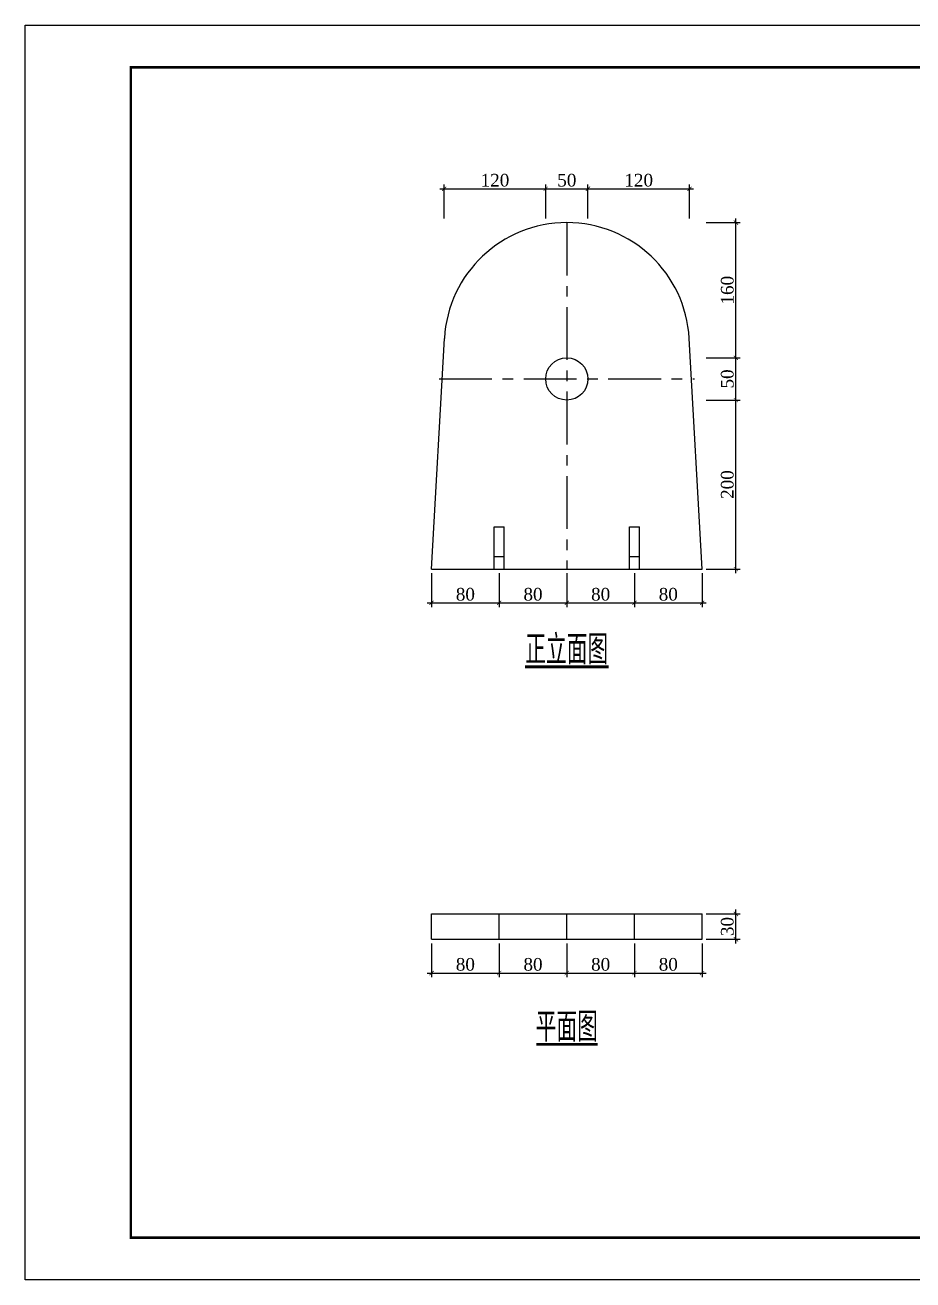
# Model space of a CAD drawing. Extents: x 0 to 221944, y -54034 to 30066.
# Drawn here: x 0 to 21000, y 366 to 30066 of the extents above; entities that cross this region are included whole.
import ezdxf
from ezdxf.enums import TextEntityAlignment as Align

# ---------------------------------------------------------------- set-up
doc = ezdxf.new("R2010")
doc.units = 0
doc.header["$LTSCALE"] = 1000
doc.linetypes.add('CENTER', pattern=[2, 1.25, -0.25, 0.25, -0.25])
doc.layers.get('0').update_dxf_attribs({"linetype": 'CONTINUOUS'})
doc.layers.get('Defpoints').update_dxf_attribs({"linetype": 'CONTINUOUS'})
for name, color, linetype, lineweight in [('1粗实线', 1, 'CONTINUOUS', 30), ('6文本', 7, 'CONTINUOUS', 15), ('HFZT', 5, 'CONTINUOUS', 15)]:
    doc.layers.add(name, color=color, linetype=linetype, lineweight=lineweight)
doc.layers.add('M_Dim', color=3, linetype='CONTINUOUS')
doc.styles.add('dd', font='times.ttf')
doc.styles.add('TSSD_NORM', font='tssdeng.shx', dxfattribs={"width": 0.7, "bigfont": 'hztxt.shx'})
doc.dimstyles.get("Standard").update_dxf_attribs({"dimtxt": 0.18, "dimasz": 0.18, "dimexe": 0.18, "dimexo": 0.0625, "dimgap": 0.09, "dimtad": 0, "dimtih": 1, "dimtoh": 1, "dimdec": 4, "dimzin": 0, "dimdsep": 46, "dimtxsty": 'Standard', "dimcen": 0.09, "dimadec": 0, "dimazin": 0, "dimtfac": 1, "dimtdec": 4, "dimtofl": 0, "dimtmove": 0, "dimatfit": 3, "dimfxl": 1, "dimtolj": 1, "dimtzin": 0, "dimarcsym": 0})

# ---------------------------------------------------------------- blocks, each defined once
blk = doc.blocks.new('_ArchTick')
at = {"color": 0, "linetype": 'ByBlock', "const_width": 0.15}
blk.add_lwpolyline([(-0.5, -0.5), (0.5, 0.5)], dxfattribs=at)
blk = doc.blocks.new('*D0')
at = {"color": 0, "lineweight": -2, "transparency": 16777216}
for p, q in [((9614, 17091), (9614, 16291)), ((11214, 17091), (11214, 16291)), ((9514, 16391), (11314, 16391))]:
    blk.add_line(p, q, dxfattribs=at)
at = {"layer": 'Defpoints', "color": 0, "transparency": 16777216}
for p in [(9614, 17191), (11214, 17191), (11214, 16391)]:
    blk.add_point(p, dxfattribs=at)
at = {"color": 0, "lineweight": -2, "transparency": 16777216, "xscale": 100, "yscale": 100, "zscale": 100, "rotation": 180}
blk.add_blockref('_ArchTick', (9614, 16391), dxfattribs=at)
at = {"color": 0, "lineweight": -2, "transparency": 16777216, "xscale": 100, "yscale": 100, "zscale": 100}
blk.add_blockref('_ArchTick', (11214, 16391), dxfattribs=at)
at = {"color": 0, "transparency": 16777216, "insert": (10414, 16593), "char_height": 300, "attachment_point": 5, "style": 'dd'}
blk.add_mtext('\\A1;80', dxfattribs=at)
blk = doc.blocks.new('*D1')
at = {"color": 0, "lineweight": -2, "transparency": 16777216}
for p, q in [((11214, 17091), (11214, 16291)), ((12814, 17091), (12814, 16291)), ((11114, 16391), (12914, 16391))]:
    blk.add_line(p, q, dxfattribs=at)
at = {"layer": 'Defpoints', "color": 0, "transparency": 16777216}
for p in [(11214, 17191), (12814, 17191), (12814, 16391)]:
    blk.add_point(p, dxfattribs=at)
at = {"color": 0, "lineweight": -2, "transparency": 16777216, "xscale": 100, "yscale": 100, "zscale": 100, "rotation": 180}
blk.add_blockref('_ArchTick', (11214, 16391), dxfattribs=at)
at = {"color": 0, "lineweight": -2, "transparency": 16777216, "xscale": 100, "yscale": 100, "zscale": 100}
blk.add_blockref('_ArchTick', (12814, 16391), dxfattribs=at)
at = {"color": 0, "transparency": 16777216, "insert": (12014, 16593), "char_height": 300, "attachment_point": 5, "style": 'dd'}
blk.add_mtext('\\A1;80', dxfattribs=at)
blk = doc.blocks.new('*D2')
at = {"color": 0, "lineweight": -2, "transparency": 16777216}
for p, q in [((12814, 17091), (12814, 16291)), ((14414, 17091), (14414, 16291)), ((12714, 16391), (14514, 16391))]:
    blk.add_line(p, q, dxfattribs=at)
at = {"layer": 'Defpoints', "color": 0, "transparency": 16777216}
for p in [(12814, 17191), (14414, 17191), (14414, 16391)]:
    blk.add_point(p, dxfattribs=at)
at = {"color": 0, "lineweight": -2, "transparency": 16777216, "xscale": 100, "yscale": 100, "zscale": 100, "rotation": 180}
blk.add_blockref('_ArchTick', (12814, 16391), dxfattribs=at)
at = {"color": 0, "lineweight": -2, "transparency": 16777216, "xscale": 100, "yscale": 100, "zscale": 100}
blk.add_blockref('_ArchTick', (14414, 16391), dxfattribs=at)
at = {"color": 0, "transparency": 16777216, "insert": (13614, 16593), "char_height": 300, "attachment_point": 5, "style": 'dd'}
blk.add_mtext('\\A1;80', dxfattribs=at)
blk = doc.blocks.new('*D3')
at = {"color": 0, "lineweight": -2, "transparency": 16777216}
for p, q in [((14414, 17091), (14414, 16291)), ((16014, 17091), (16014, 16291)), ((14314, 16391), (16114, 16391))]:
    blk.add_line(p, q, dxfattribs=at)
at = {"layer": 'Defpoints', "color": 0, "transparency": 16777216}
for p in [(14414, 17191), (16014, 17191), (16014, 16391)]:
    blk.add_point(p, dxfattribs=at)
at = {"color": 0, "lineweight": -2, "transparency": 16777216, "xscale": 100, "yscale": 100, "zscale": 100, "rotation": 180}
blk.add_blockref('_ArchTick', (14414, 16391), dxfattribs=at)
at = {"color": 0, "lineweight": -2, "transparency": 16777216, "xscale": 100, "yscale": 100, "zscale": 100}
blk.add_blockref('_ArchTick', (16014, 16391), dxfattribs=at)
at = {"color": 0, "transparency": 16777216, "insert": (15214, 16593), "char_height": 300, "attachment_point": 5, "style": 'dd'}
blk.add_mtext('\\A1;80', dxfattribs=at)
blk = doc.blocks.new('*D4')
at = {"color": 0, "lineweight": -2, "transparency": 16777216}
for p, q in [((16114, 21191), (16914, 21191)), ((16814, 17091), (16814, 21291)), ((16114, 17191), (16914, 17191))]:
    blk.add_line(p, q, dxfattribs=at)
at = {"layer": 'Defpoints', "color": 0, "transparency": 16777216}
for p in [(16014, 21191), (16814, 21191), (16014, 17191)]:
    blk.add_point(p, dxfattribs=at)
at = {"color": 0, "lineweight": -2, "transparency": 16777216, "xscale": 100, "yscale": 100, "zscale": 100}
for p, rotation in [((16814, 21191), 90), ((16814, 17191), 270)]:
    blk.add_blockref('_ArchTick', p, dxfattribs=dict(at, rotation=rotation))
at = {"color": 0, "transparency": 16777216, "insert": (16611, 19191), "char_height": 300, "attachment_point": 5, "rotation": 90, "style": 'dd'}
blk.add_mtext('\\A1;200', dxfattribs=at)
blk = doc.blocks.new('*D5')
at = {"color": 0, "lineweight": -2, "transparency": 16777216}
for p, q in [((16814, 21091), (16814, 22291)), ((16114, 22191), (16914, 22191)), ((16114, 21191), (16914, 21191))]:
    blk.add_line(p, q, dxfattribs=at)
at = {"layer": 'Defpoints', "color": 0, "transparency": 16777216}
for p in [(16014, 22191), (16814, 22191), (16014, 21191)]:
    blk.add_point(p, dxfattribs=at)
at = {"color": 0, "lineweight": -2, "transparency": 16777216, "xscale": 100, "yscale": 100, "zscale": 100}
for p, rotation in [((16814, 22191), 90), ((16814, 21191), 270)]:
    blk.add_blockref('_ArchTick', p, dxfattribs=dict(at, rotation=rotation))
at = {"color": 0, "transparency": 16777216, "insert": (16611, 21691), "char_height": 300, "attachment_point": 5, "rotation": 90, "style": 'dd'}
blk.add_mtext('\\A1;50', dxfattribs=at)
blk = doc.blocks.new('*D6')
at = {"color": 0, "lineweight": -2, "transparency": 16777216}
for p, q in [((16114, 25391), (16914, 25391)), ((16814, 22091), (16814, 25491)), ((16114, 22191), (16914, 22191))]:
    blk.add_line(p, q, dxfattribs=at)
at = {"layer": 'Defpoints', "color": 0, "transparency": 16777216}
for p in [(16014, 25391), (16814, 25391), (16014, 22191)]:
    blk.add_point(p, dxfattribs=at)
at = {"color": 0, "lineweight": -2, "transparency": 16777216, "xscale": 100, "yscale": 100, "zscale": 100}
for p, rotation in [((16814, 25391), 90), ((16814, 22191), 270)]:
    blk.add_blockref('_ArchTick', p, dxfattribs=dict(at, rotation=rotation))
at = {"color": 0, "transparency": 16777216, "insert": (16611, 23791), "char_height": 300, "attachment_point": 5, "rotation": 90, "style": 'dd'}
blk.add_mtext('\\A1;160', dxfattribs=at)
blk = doc.blocks.new('*D7')
at = {"color": 0, "lineweight": -2, "transparency": 16777216}
for p, q in [((9814, 26191), (12414, 26191)), ((9914, 25491), (9914, 26291)), ((12314, 25491), (12314, 26291))]:
    blk.add_line(p, q, dxfattribs=at)
at = {"layer": 'Defpoints', "color": 0, "transparency": 16777216}
for p in [(12314, 26191), (9914, 25391), (12314, 25391)]:
    blk.add_point(p, dxfattribs=at)
at = {"color": 0, "lineweight": -2, "transparency": 16777216, "xscale": 100, "yscale": 100, "zscale": 100, "rotation": 180}
blk.add_blockref('_ArchTick', (9914, 26191), dxfattribs=at)
at = {"color": 0, "lineweight": -2, "transparency": 16777216, "xscale": 100, "yscale": 100, "zscale": 100}
blk.add_blockref('_ArchTick', (12314, 26191), dxfattribs=at)
at = {"color": 0, "transparency": 16777216, "insert": (11114, 26393), "char_height": 300, "attachment_point": 5, "style": 'dd'}
blk.add_mtext('\\A1;120', dxfattribs=at)
blk = doc.blocks.new('*D8')
at = {"color": 0, "lineweight": -2, "transparency": 16777216}
for p, q in [((12214, 26191), (13414, 26191)), ((12314, 25491), (12314, 26291)), ((13314, 25491), (13314, 26291))]:
    blk.add_line(p, q, dxfattribs=at)
at = {"layer": 'Defpoints', "color": 0, "transparency": 16777216}
for p in [(13314, 26191), (12314, 25391), (13314, 25391)]:
    blk.add_point(p, dxfattribs=at)
at = {"color": 0, "lineweight": -2, "transparency": 16777216, "xscale": 100, "yscale": 100, "zscale": 100, "rotation": 180}
blk.add_blockref('_ArchTick', (12314, 26191), dxfattribs=at)
at = {"color": 0, "lineweight": -2, "transparency": 16777216, "xscale": 100, "yscale": 100, "zscale": 100}
blk.add_blockref('_ArchTick', (13314, 26191), dxfattribs=at)
at = {"color": 0, "transparency": 16777216, "insert": (12814, 26393), "char_height": 300, "attachment_point": 5, "style": 'dd'}
blk.add_mtext('\\A1;50', dxfattribs=at)
blk = doc.blocks.new('*D9')
at = {"color": 0, "lineweight": -2, "transparency": 16777216}
for p, q in [((13214, 26191), (15814, 26191)), ((13314, 25491), (13314, 26291)), ((15714, 25491), (15714, 26291))]:
    blk.add_line(p, q, dxfattribs=at)
at = {"layer": 'Defpoints', "color": 0, "transparency": 16777216}
for p in [(15714, 26191), (13314, 25391), (15714, 25391)]:
    blk.add_point(p, dxfattribs=at)
at = {"color": 0, "lineweight": -2, "transparency": 16777216, "xscale": 100, "yscale": 100, "zscale": 100, "rotation": 180}
blk.add_blockref('_ArchTick', (13314, 26191), dxfattribs=at)
at = {"color": 0, "lineweight": -2, "transparency": 16777216, "xscale": 100, "yscale": 100, "zscale": 100}
blk.add_blockref('_ArchTick', (15714, 26191), dxfattribs=at)
at = {"color": 0, "transparency": 16777216, "insert": (14514, 26393), "char_height": 300, "attachment_point": 5, "style": 'dd'}
blk.add_mtext('\\A1;120', dxfattribs=at)
blk = doc.blocks.new('*D15')
at = {"color": 0, "lineweight": -2, "transparency": 16777216}
for p, q in [((9614, 8330), (9614, 7530)), ((11214, 8330), (11214, 7530)), ((9514, 7630), (11314, 7630))]:
    blk.add_line(p, q, dxfattribs=at)
at = {"layer": 'Defpoints', "color": 0, "transparency": 16777216}
for p in [(9614, 8430), (11214, 8430), (11214, 7630)]:
    blk.add_point(p, dxfattribs=at)
at = {"color": 0, "lineweight": -2, "transparency": 16777216, "xscale": 100, "yscale": 100, "zscale": 100, "rotation": 180}
blk.add_blockref('_ArchTick', (9614, 7630), dxfattribs=at)
at = {"color": 0, "lineweight": -2, "transparency": 16777216, "xscale": 100, "yscale": 100, "zscale": 100}
blk.add_blockref('_ArchTick', (11214, 7630), dxfattribs=at)
at = {"color": 0, "transparency": 16777216, "insert": (10414, 7833), "char_height": 300, "attachment_point": 5, "style": 'dd'}
blk.add_mtext('\\A1;80', dxfattribs=at)
blk = doc.blocks.new('*D16')
at = {"color": 0, "lineweight": -2, "transparency": 16777216}
for p, q in [((11214, 8330), (11214, 7530)), ((12814, 8330), (12814, 7530)), ((11114, 7630), (12914, 7630))]:
    blk.add_line(p, q, dxfattribs=at)
at = {"layer": 'Defpoints', "color": 0, "transparency": 16777216}
for p in [(11214, 8430), (12814, 8430), (12814, 7630)]:
    blk.add_point(p, dxfattribs=at)
at = {"color": 0, "lineweight": -2, "transparency": 16777216, "xscale": 100, "yscale": 100, "zscale": 100, "rotation": 180}
blk.add_blockref('_ArchTick', (11214, 7630), dxfattribs=at)
at = {"color": 0, "lineweight": -2, "transparency": 16777216, "xscale": 100, "yscale": 100, "zscale": 100}
blk.add_blockref('_ArchTick', (12814, 7630), dxfattribs=at)
at = {"color": 0, "transparency": 16777216, "insert": (12014, 7833), "char_height": 300, "attachment_point": 5, "style": 'dd'}
blk.add_mtext('\\A1;80', dxfattribs=at)
blk = doc.blocks.new('*D17')
at = {"color": 0, "lineweight": -2, "transparency": 16777216}
for p, q in [((12814, 8330), (12814, 7530)), ((14414, 8330), (14414, 7530)), ((12714, 7630), (14514, 7630))]:
    blk.add_line(p, q, dxfattribs=at)
at = {"layer": 'Defpoints', "color": 0, "transparency": 16777216}
for p in [(12814, 8430), (14414, 8430), (14414, 7630)]:
    blk.add_point(p, dxfattribs=at)
at = {"color": 0, "lineweight": -2, "transparency": 16777216, "xscale": 100, "yscale": 100, "zscale": 100, "rotation": 180}
blk.add_blockref('_ArchTick', (12814, 7630), dxfattribs=at)
at = {"color": 0, "lineweight": -2, "transparency": 16777216, "xscale": 100, "yscale": 100, "zscale": 100}
blk.add_blockref('_ArchTick', (14414, 7630), dxfattribs=at)
at = {"color": 0, "transparency": 16777216, "insert": (13614, 7833), "char_height": 300, "attachment_point": 5, "style": 'dd'}
blk.add_mtext('\\A1;80', dxfattribs=at)
blk = doc.blocks.new('*D18')
at = {"color": 0, "lineweight": -2, "transparency": 16777216}
for p, q in [((14414, 8330), (14414, 7530)), ((16014, 8330), (16014, 7530)), ((14314, 7630), (16114, 7630))]:
    blk.add_line(p, q, dxfattribs=at)
at = {"layer": 'Defpoints', "color": 0, "transparency": 16777216}
for p in [(14414, 8430), (16014, 8430), (16014, 7630)]:
    blk.add_point(p, dxfattribs=at)
at = {"color": 0, "lineweight": -2, "transparency": 16777216, "xscale": 100, "yscale": 100, "zscale": 100, "rotation": 180}
blk.add_blockref('_ArchTick', (14414, 7630), dxfattribs=at)
at = {"color": 0, "lineweight": -2, "transparency": 16777216, "xscale": 100, "yscale": 100, "zscale": 100}
blk.add_blockref('_ArchTick', (16014, 7630), dxfattribs=at)
at = {"color": 0, "transparency": 16777216, "insert": (15214, 7833), "char_height": 300, "attachment_point": 5, "style": 'dd'}
blk.add_mtext('\\A1;80', dxfattribs=at)
blk = doc.blocks.new('*D19')
at = {"color": 0, "lineweight": -2, "transparency": 16777216}
for p, q in [((16114, 9030), (16914, 9030)), ((16814, 8330), (16814, 9130)), ((16114, 8430), (16914, 8430))]:
    blk.add_line(p, q, dxfattribs=at)
at = {"layer": 'Defpoints', "color": 0, "transparency": 16777216}
for p in [(16014, 9030), (16814, 9030), (16014, 8430)]:
    blk.add_point(p, dxfattribs=at)
at = {"color": 0, "lineweight": -2, "transparency": 16777216, "xscale": 100, "yscale": 100, "zscale": 100}
for p, rotation in [((16814, 9030), 90), ((16814, 8430), 270)]:
    blk.add_blockref('_ArchTick', p, dxfattribs=dict(at, rotation=rotation))
at = {"color": 0, "transparency": 16777216, "insert": (16611, 8730), "char_height": 300, "attachment_point": 5, "rotation": 90, "style": 'dd'}
blk.add_mtext('\\A1;30', dxfattribs=at)
blk = doc.blocks.new('施工设计图框')
at = {"color": 7, "linetype": 'Continuous'}
blk.add_lwpolyline([(-395.5, -13.5), (-395.5, 283.5), (24.5, 283.5), (24.5, -13.5), (-395.5, -13.5)], dxfattribs=at)
at = {"layer": '1粗实线', "color": 7, "linetype": 'Continuous', "const_width": 0.6}
blk.add_lwpolyline([(-370.5, -3.5), (-370.5, 273.5), (14.5, 273.5), (14.5, -3.5), (-370.5, -3.5)], dxfattribs=at)
at = {"layer": 'HFZT', "color": 2, "style": 'TSSD_NORM', "width": 0.7}
for tag, height, p in [('比例尺', 2.5, (7.25, 17.5)), ('图号', 2.5, (-20.49, 3.5)), ('日期', 2.5, (7.25, 3.5)), ('图名', 4, (-76.24, 0.75))]:
    blk.add_attdef(tag, text='', height=height, dxfattribs=at).set_placement(p, align=Align.MIDDLE)

msp = doc.modelspace()

# ---------------------------------------------------------------- linework, layer by layer
at = {"linetype": 'CENTER'}
for p, q in [((12813.62757, 25390.54061), (12813.62757, 17190.54061)), ((9793.62757, 21690.54061), (15833.62757, 21690.54061)), ((11213.62757, 8430.27531), (11213.62757, 9030.27531)), ((12813.62757, 8430.27531), (12813.62757, 9030.27531)), ((14413.62757, 8430.27531), (14413.62757, 9030.27531))]:
    msp.add_line(p, q, dxfattribs=at)
for p, q in [((9613.62757, 17190.54061), (9918.12442, 22651.97647)), ((16013.62757, 17190.54061), (15709.13071, 22651.97647)), ((11093.62757, 17190.54061), (11093.62757, 18190.54061)), ((11093.62757, 18190.54061), (11333.62757, 18190.54061)), ((11333.62757, 17190.54061), (11333.62757, 18190.54061)), ((14293.62757, 17190.54061), (14293.62757, 18190.54061)), ((14293.62757, 18190.54061), (14533.62757, 18190.54061)), ((14533.62757, 17190.54061), (14533.62757, 18190.54061)), ((11093.62757, 17490.54061), (11333.62757, 17490.54061)), ((14293.62757, 17490.54061), (14533.62757, 17490.54061)), ((9613.62757, 17190.54061), (16013.62757, 17190.54061)), ((9613.62757, 9030.27531), (16013.62757, 9030.27531)), ((9613.62757, 8430.27531), (9613.62757, 9030.27531)), ((16013.62757, 8430.27531), (16013.62757, 9030.27531)), ((9613.62757, 8430.27531), (16013.62757, 8430.27531))]:
    msp.add_line(p, q)
msp.add_circle((12813.62757, 21690.54061), 500)
msp.add_arc((12813.62757, 22490.54061), 2900, 3.191164621, 176.808835379)
at = {"layer": 'M_Dim', "const_width": 70}
for points in [[(11826.09513, 14874.04136), (13801.16001, 14874.04136)], [(12096.18083, 5941.44209), (13545.60627, 5941.44209)]]:
    msp.add_lwpolyline(points, dxfattribs=at)

# ---------------------------------------------------------------- block references
at = {"xscale": 100, "yscale": 100, "zscale": 100}
msp.add_blockref('施工设计图框', (39550.43058, 1716.12281), dxfattribs=at)

# ---------------------------------------------------------------- texts
at = {"layer": '6文本', "style": 'TSSD_NORM', "width": 0.7}
for s, p in [('正立面图', (11832.00064, 14933.75264)), ('平面图', (12078.57989, 6001.15337))]:
    msp.add_text(s, height=700, dxfattribs=at).set_placement(p)

# ---------------------------------------------------------------- dimensions: what is measured, and where the dimension line sits
for p1, p2, distance, text, override, picture, middle in [((9913.62757, 25390.54061), (12313.62757, 25390.54061), 800, '120', {"dimtxt": 300, "dimasz": 100, "dimexe": 100, "dimexo": 100, "dimgap": 50, "dimtad": 1, "dimjust": 0, "dimtih": 1, "dimtxsty": 'dd', "dimblk1": 'ArchTick', "dimblk2": 'ArchTick', "dimsah": 1, "dimdle": 100}, '*D7', (11113.62757, 26393.13614)), ((12313.62757, 25390.54061), (13313.62757, 25390.54061), 800, '50', {"dimtxt": 300, "dimasz": 100, "dimexe": 100, "dimexo": 100, "dimgap": 50, "dimtad": 1, "dimjust": 0, "dimtih": 1, "dimtxsty": 'dd', "dimblk1": 'ArchTick', "dimblk2": 'ArchTick', "dimsah": 1, "dimdle": 100}, '*D8', (12813.62757, 26393.13614)), ((13313.62757, 25390.54061), (15713.62757, 25390.54061), 800, '120', {"dimtxt": 300, "dimasz": 100, "dimexe": 100, "dimexo": 100, "dimgap": 50, "dimtad": 1, "dimjust": 0, "dimtih": 1, "dimtxsty": 'dd', "dimblk1": 'ArchTick', "dimblk2": 'ArchTick', "dimsah": 1, "dimdle": 100}, '*D9', (14513.62757, 26393.13614)), ((16013.62757, 22190.54061), (16013.62757, 25390.54061), -800, '160', {"dimtxt": 300, "dimasz": 100, "dimexe": 100, "dimexo": 100, "dimgap": 50, "dimtad": 1, "dimjust": 0, "dimtih": 0, "dimtxsty": 'dd', "dimblk1": 'ArchTick', "dimblk2": 'ArchTick', "dimsah": 1, "dimdle": 100}, '*D6', (16611.03204, 23790.54061)), ((16013.62757, 21190.54061), (16013.62757, 22190.54061), -800, '50', {"dimtxt": 300, "dimasz": 100, "dimexe": 100, "dimexo": 100, "dimgap": 50, "dimtad": 1, "dimjust": 0, "dimtih": 0, "dimtxsty": 'dd', "dimblk1": 'ArchTick', "dimblk2": 'ArchTick', "dimsah": 1, "dimdle": 100}, '*D5', (16611.03204, 21690.54061)), ((16013.62757, 17190.54061), (16013.62757, 21190.54061), -800, '200', {"dimtxt": 300, "dimasz": 100, "dimexe": 100, "dimexo": 100, "dimgap": 50, "dimtad": 1, "dimjust": 0, "dimtih": 0, "dimtxsty": 'dd', "dimblk1": 'ArchTick', "dimblk2": 'ArchTick', "dimsah": 1, "dimdle": 100}, '*D4', (16611.03204, 19190.54061)), ((9613.62757, 17190.54061), (11213.62757, 17190.54061), -800, '80', {"dimtxt": 300, "dimasz": 100, "dimexe": 100, "dimexo": 100, "dimgap": 50, "dimtad": 1, "dimjust": 0, "dimtih": 0, "dimtxsty": 'dd', "dimblk1": 'ArchTick', "dimblk2": 'ArchTick', "dimsah": 1, "dimdle": 100}, '*D0', (10413.62757, 16593.13614)), ((11213.62757, 17190.54061), (12813.62757, 17190.54061), -800, '80', {"dimtxt": 300, "dimasz": 100, "dimexe": 100, "dimexo": 100, "dimgap": 50, "dimtad": 1, "dimjust": 0, "dimtih": 0, "dimtxsty": 'dd', "dimblk1": 'ArchTick', "dimblk2": 'ArchTick', "dimsah": 1, "dimdle": 100}, '*D1', (12013.62757, 16593.13614)), ((12813.62757, 17190.54061), (14413.62757, 17190.54061), -800, '80', {"dimtxt": 300, "dimasz": 100, "dimexe": 100, "dimexo": 100, "dimgap": 50, "dimtad": 1, "dimjust": 0, "dimtih": 0, "dimtxsty": 'dd', "dimblk1": 'ArchTick', "dimblk2": 'ArchTick', "dimsah": 1, "dimdle": 100}, '*D2', (13613.62757, 16593.13614)), ((14413.62757, 17190.54061), (16013.62757, 17190.54061), -800, '80', {"dimtxt": 300, "dimasz": 100, "dimexe": 100, "dimexo": 100, "dimgap": 50, "dimtad": 1, "dimjust": 0, "dimtih": 0, "dimtxsty": 'dd', "dimblk1": 'ArchTick', "dimblk2": 'ArchTick', "dimsah": 1, "dimdle": 100}, '*D3', (15213.62757, 16593.13614)), ((16013.62757, 8430.27531), (16013.62757, 9030.27531), -800, '30', {"dimtxt": 300, "dimasz": 100, "dimexe": 100, "dimexo": 100, "dimgap": 50, "dimtad": 1, "dimjust": 0, "dimtih": 0, "dimtxsty": 'dd', "dimblk1": 'ArchTick', "dimblk2": 'ArchTick', "dimsah": 1, "dimdle": 100}, '*D19', (16611.03204, 8730.27531)), ((9613.62757, 8430.27531), (11213.62757, 8430.27531), -800, '80', {"dimtxt": 300, "dimasz": 100, "dimexe": 100, "dimexo": 100, "dimgap": 50, "dimtad": 1, "dimjust": 0, "dimtih": 0, "dimtxsty": 'dd', "dimblk1": 'ArchTick', "dimblk2": 'ArchTick', "dimsah": 1, "dimdle": 100}, '*D15', (10413.62757, 7832.87084)), ((11213.62757, 8430.27531), (12813.62757, 8430.27531), -800, '80', {"dimtxt": 300, "dimasz": 100, "dimexe": 100, "dimexo": 100, "dimgap": 50, "dimtad": 1, "dimjust": 0, "dimtih": 0, "dimtxsty": 'dd', "dimblk1": 'ArchTick', "dimblk2": 'ArchTick', "dimsah": 1, "dimdle": 100}, '*D16', (12013.62757, 7832.87084)), ((12813.62757, 8430.27531), (14413.62757, 8430.27531), -800, '80', {"dimtxt": 300, "dimasz": 100, "dimexe": 100, "dimexo": 100, "dimgap": 50, "dimtad": 1, "dimjust": 0, "dimtih": 0, "dimtxsty": 'dd', "dimblk1": 'ArchTick', "dimblk2": 'ArchTick', "dimsah": 1, "dimdle": 100}, '*D17', (13613.62757, 7832.87084)), ((14413.62757, 8430.27531), (16013.62757, 8430.27531), -800, '80', {"dimtxt": 300, "dimasz": 100, "dimexe": 100, "dimexo": 100, "dimgap": 50, "dimtad": 1, "dimjust": 0, "dimtih": 0, "dimtxsty": 'dd', "dimblk1": 'ArchTick', "dimblk2": 'ArchTick', "dimsah": 1, "dimdle": 100}, '*D18', (15213.62757, 7832.87084))]:
    dim = msp.add_aligned_dim(p1=p1, p2=p2, distance=distance, text=text, dimstyle='Standard', override=override)
    dim.commit()
    dim.dimension.update_dxf_attribs({"geometry": picture, "text_midpoint": middle})

doc.saveas('drawing.dxf')
